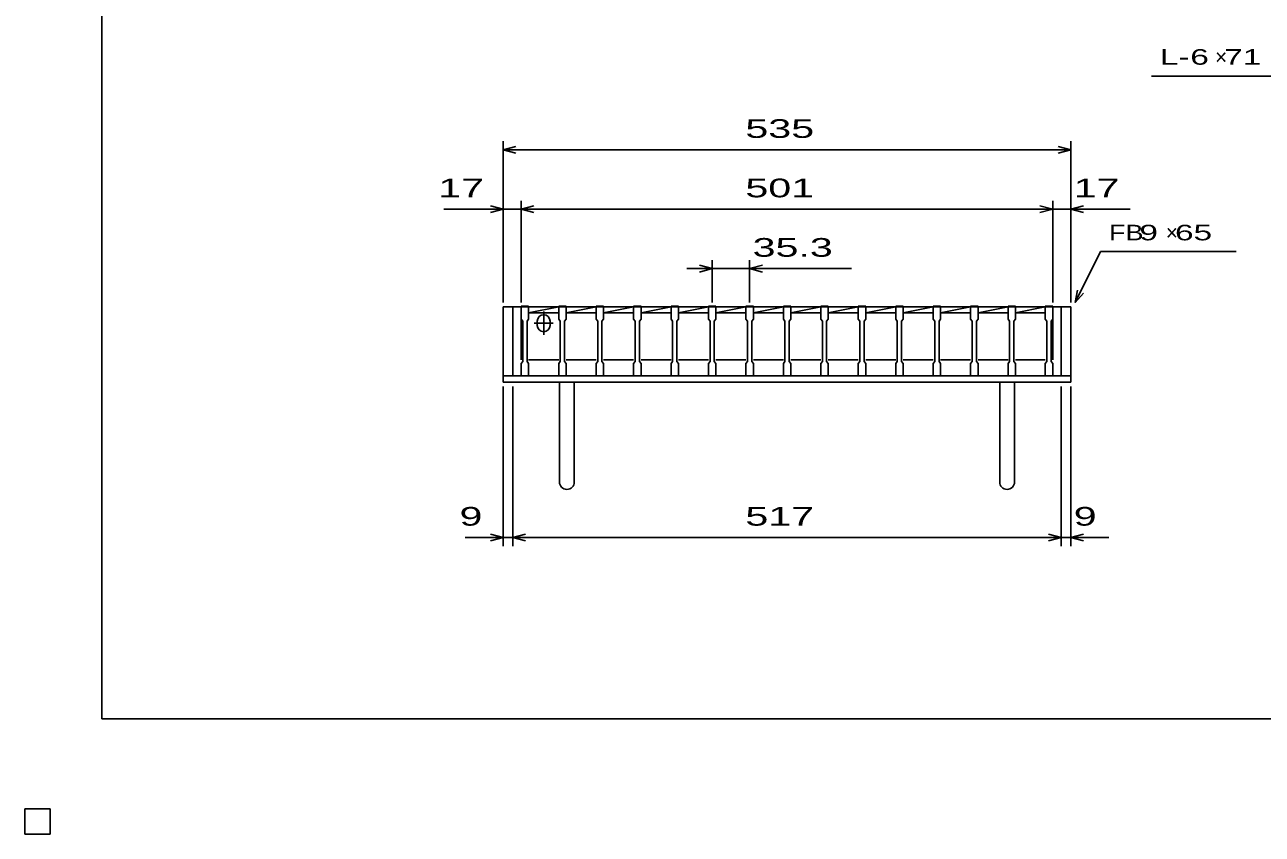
# Model space of a CAD drawing. Units: millimetres, scale not verified. Extents: x -1456 to 1385, y -1026 to 843.
# Drawn here: x -1456 to -289, y -1026 to -263 of the extents above; entities that cross this region are included whole.
import ezdxf
from ezdxf.enums import TextEntityAlignment as Align

# ---------------------------------------------------------------- set-up
doc = ezdxf.new("R2010")
doc.units = ezdxf.units.MM
doc.header["$LTSCALE"] = 8
for name, color, linetype, lineweight in [('0_2', 150, 'Continuous', 25), ('16', 3, 'Continuous', 25), ('19', 6, 'Continuous', 25), ('22', 4, 'Continuous', 25), ('24', 2, 'Continuous', 25), ('32', 4, 'Continuous', 25)]:
    doc.layers.add(name, color=color, linetype=linetype, lineweight=lineweight)
doc.styles.add('ベクトル', font='')
doc.styles.get('ベクトル').set_extended_font_data('ベクトル')

msp = doc.modelspace()

# ---------------------------------------------------------------- linework, layer by layer
at = {"layer": '0_2'}
for p, q in [((-1383.2, -917.2), (-1383.2, 842.8)), ((1384.8, -917.2), (-1383.2, -917.2)), ((-1432, -1002), (-1456, -1002)), ((-1456, -1002), (-1456, -1026)), ((-1432, -1002), (-1456, -1002)), ((-1456, -1002), (-1456, -1026)), ((-1432, -1002), (-1456, -1002)), ((-1456, -1002), (-1456, -1026)), ((-1432, -1002), (-1456, -1002)), ((-1456, -1002), (-1456, -1026)), ((-1432, -1002), (-1456, -1002)), ((-1456, -1002), (-1456, -1026)), ((-1432, -1026), (-1432, -1002)), ((-1432, -1026), (-1432, -1002)), ((-1432, -1026), (-1432, -1002)), ((-1432, -1026), (-1432, -1002)), ((-1432, -1026), (-1432, -1002)), ((-1456, -1026), (-1432, -1026)), ((-1456, -1026), (-1432, -1026)), ((-1456, -1026), (-1432, -1026)), ((-1456, -1026), (-1432, -1026)), ((-1456, -1026), (-1432, -1026))]:
    msp.add_line(p, q, dxfattribs=at)
at = {"layer": '16'}
for p, q in [((-988, -529), (-988, -528.3)), ((-988, -528.3), (-981, -528.3)), ((-988, -529), (-988, -540.5)), ((-981, -529), (-988, -529)), ((-988, -529), (-988, -579)), ((-981, -528.3), (-981, -529)), ((-981, -540.5), (-981, -529)), ((-981, -529), (-952.7, -529)), ((-981, -534.5), (-952.7, -529)), ((-981, -534.5), (-952.7, -534.5)), ((-966.85, -555.5), (-966.85, -533.5)), ((-952.7, -529), (-952.7, -528.3)), ((-952.7, -528.3), (-945.7, -528.3)), ((-952.7, -529), (-952.7, -540.5)), ((-945.7, -529), (-952.7, -529)), ((-945.7, -528.3), (-945.7, -529)), ((-945.7, -540.5), (-945.7, -529)), ((-945.7, -529), (-917.4, -529)), ((-945.7, -534.5), (-917.4, -529)), ((-945.7, -534.5), (-917.4, -534.5)), ((-917.4, -529), (-917.4, -528.3)), ((-917.4, -528.3), (-910.4, -528.3)), ((-917.4, -529), (-917.4, -540.5)), ((-910.4, -529), (-917.4, -529)), ((-910.4, -528.3), (-910.4, -529)), ((-910.4, -540.5), (-910.4, -529)), ((-910.4, -529), (-882.1, -529)), ((-910.4, -534.5), (-882.1, -529)), ((-910.4, -534.5), (-882.1, -534.5)), ((-882.1, -529), (-882.1, -528.3)), ((-882.1, -528.3), (-875.1, -528.3)), ((-882.1, -529), (-882.1, -540.5)), ((-875.1, -529), (-882.1, -529)), ((-875.1, -528.3), (-875.1, -529)), ((-875.1, -540.5), (-875.1, -529)), ((-875.1, -529), (-846.8, -529)), ((-875.1, -534.5), (-846.8, -529)), ((-875.1, -534.5), (-846.8, -534.5)), ((-846.8, -529), (-846.8, -528.3)), ((-846.8, -528.3), (-839.8, -528.3)), ((-846.8, -529), (-846.8, -540.5)), ((-839.8, -529), (-846.8, -529)), ((-839.8, -528.3), (-839.8, -529)), ((-839.8, -540.5), (-839.8, -529)), ((-839.8, -529), (-811.5, -529)), ((-839.8, -534.5), (-811.5, -529)), ((-839.8, -534.5), (-811.5, -534.5)), ((-811.5, -529), (-811.5, -528.3)), ((-811.5, -528.3), (-804.5, -528.3)), ((-811.5, -529), (-811.5, -540.5)), ((-804.5, -529), (-811.5, -529)), ((-804.5, -528.3), (-804.5, -529)), ((-804.5, -540.5), (-804.5, -529)), ((-804.5, -529), (-776.2, -529)), ((-804.5, -534.5), (-776.2, -529)), ((-804.5, -534.5), (-776.2, -534.5)), ((-776.2, -529), (-776.2, -528.3)), ((-776.2, -528.3), (-769.2, -528.3)), ((-776.2, -529), (-776.2, -540.5)), ((-769.2, -529), (-776.2, -529)), ((-769.2, -528.3), (-769.2, -529)), ((-769.2, -540.5), (-769.2, -529)), ((-769.2, -529), (-740.9, -529)), ((-769.2, -534.5), (-740.9, -529)), ((-769.2, -534.5), (-740.9, -534.5)), ((-740.9, -529), (-740.9, -528.3)), ((-740.9, -528.3), (-733.9, -528.3)), ((-740.9, -529), (-740.9, -540.5)), ((-733.9, -529), (-740.9, -529)), ((-733.9, -528.3), (-733.9, -529)), ((-733.9, -540.5), (-733.9, -529)), ((-733.9, -529), (-705.6, -529)), ((-733.9, -534.5), (-705.6, -529)), ((-733.9, -534.5), (-705.6, -534.5)), ((-705.6, -529), (-705.6, -528.3)), ((-705.6, -528.3), (-698.6, -528.3)), ((-705.6, -529), (-705.6, -540.5)), ((-698.6, -529), (-705.6, -529)), ((-698.6, -528.3), (-698.6, -529)), ((-698.6, -540.5), (-698.6, -529)), ((-698.6, -529), (-670.3, -529)), ((-698.6, -534.5), (-670.3, -529)), ((-698.6, -534.5), (-670.3, -534.5)), ((-670.3, -529), (-670.3, -528.3)), ((-670.3, -528.3), (-663.3, -528.3)), ((-670.3, -529), (-670.3, -540.5)), ((-663.3, -529), (-670.3, -529)), ((-663.3, -528.3), (-663.3, -529)), ((-663.3, -540.5), (-663.3, -529)), ((-663.3, -529), (-635, -529)), ((-663.3, -534.5), (-635, -529)), ((-663.3, -534.5), (-635, -534.5)), ((-635, -529), (-635, -528.3)), ((-635, -528.3), (-628, -528.3)), ((-635, -529), (-635, -540.5)), ((-628, -529), (-635, -529)), ((-628, -528.3), (-628, -529)), ((-628, -540.5), (-628, -529)), ((-628, -529), (-599.7, -529)), ((-628, -534.5), (-599.7, -529)), ((-628, -534.5), (-599.7, -534.5)), ((-599.7, -529), (-599.7, -528.3)), ((-599.7, -528.3), (-592.7, -528.3)), ((-599.7, -529), (-599.7, -540.5)), ((-592.7, -529), (-599.7, -529)), ((-592.7, -528.3), (-592.7, -529)), ((-592.7, -540.5), (-592.7, -529)), ((-592.7, -529), (-564.4, -529)), ((-592.7, -534.5), (-564.4, -529)), ((-592.7, -534.5), (-564.4, -534.5)), ((-564.4, -529), (-564.4, -528.3)), ((-564.4, -528.3), (-557.4, -528.3)), ((-564.4, -529), (-564.4, -540.5)), ((-557.4, -529), (-564.4, -529)), ((-557.4, -528.3), (-557.4, -529)), ((-557.4, -540.5), (-557.4, -529)), ((-557.4, -529), (-529.1, -529)), ((-557.4, -534.5), (-529.1, -529)), ((-557.4, -534.5), (-529.1, -534.5)), ((-529.1, -529), (-529.1, -528.3)), ((-529.1, -528.3), (-522.1, -528.3)), ((-529.1, -529), (-529.1, -540.5)), ((-522.1, -529), (-529.1, -529)), ((-522.1, -528.3), (-522.1, -529)), ((-522.1, -540.5), (-522.1, -529)), ((-522.1, -529), (-494, -529)), ((-522.1, -534.5), (-494, -529.039)), ((-522.1, -534.5), (-494, -534.5)), ((-494, -529), (-494, -528.3)), ((-494, -528.3), (-487, -528.3)), ((-494, -529), (-494, -540.5)), ((-487, -529), (-494, -529)), ((-487, -528.3), (-487, -529)), ((-487, -540.5), (-487, -529)), ((-487, -579), (-487, -529)), ((-988, -540.5), (-986.5, -542.5)), ((-986.5, -542.5), (-986.5, -580.5)), ((-982.5, -542.5), (-981, -540.5)), ((-982.5, -580.5), (-982.5, -542.5)), ((-975.85, -544.5), (-957.85, -544.5)), ((-972.85, -546.5), (-972.85, -542.5)), ((-960.85, -546.5), (-960.85, -542.5)), ((-952.7, -540.5), (-951.2, -542.5)), ((-951.2, -542.5), (-951.2, -580.5)), ((-947.2, -542.5), (-945.7, -540.5)), ((-947.2, -580.5), (-947.2, -542.5)), ((-917.4, -540.5), (-915.9, -542.5)), ((-915.9, -542.5), (-915.9, -580.5)), ((-911.9, -542.5), (-910.4, -540.5)), ((-911.9, -580.5), (-911.9, -542.5)), ((-882.1, -540.5), (-880.6, -542.5)), ((-880.6, -542.5), (-880.6, -580.5)), ((-876.6, -542.5), (-875.1, -540.5)), ((-876.6, -580.5), (-876.6, -542.5)), ((-846.8, -540.5), (-845.3, -542.5)), ((-845.3, -542.5), (-845.3, -580.5)), ((-841.3, -542.5), (-839.8, -540.5)), ((-841.3, -580.5), (-841.3, -542.5)), ((-811.5, -540.5), (-810, -542.5)), ((-810, -542.5), (-810, -580.5)), ((-806, -542.5), (-804.5, -540.5)), ((-806, -580.5), (-806, -542.5)), ((-776.2, -540.5), (-774.7, -542.5)), ((-774.7, -542.5), (-774.7, -580.5)), ((-770.7, -542.5), (-769.2, -540.5)), ((-770.7, -580.5), (-770.7, -542.5)), ((-740.9, -540.5), (-739.4, -542.5)), ((-739.4, -542.5), (-739.4, -580.5)), ((-735.4, -542.5), (-733.9, -540.5)), ((-735.4, -580.5), (-735.4, -542.5)), ((-705.6, -540.5), (-704.1, -542.5)), ((-704.1, -542.5), (-704.1, -580.5)), ((-700.1, -542.5), (-698.6, -540.5)), ((-700.1, -580.5), (-700.1, -542.5)), ((-670.3, -540.5), (-668.8, -542.5)), ((-668.8, -542.5), (-668.8, -580.5)), ((-664.8, -542.5), (-663.3, -540.5)), ((-664.8, -580.5), (-664.8, -542.5)), ((-635, -540.5), (-633.5, -542.5)), ((-633.5, -542.5), (-633.5, -580.5)), ((-629.5, -542.5), (-628, -540.5)), ((-629.5, -580.5), (-629.5, -542.5)), ((-599.7, -540.5), (-598.2, -542.5)), ((-598.2, -542.5), (-598.2, -580.5)), ((-594.2, -542.5), (-592.7, -540.5)), ((-594.2, -580.5), (-594.2, -542.5)), ((-564.4, -540.5), (-562.9, -542.5)), ((-562.9, -542.5), (-562.9, -580.5)), ((-558.9, -542.5), (-557.4, -540.5)), ((-558.9, -580.5), (-558.9, -542.5)), ((-529.1, -540.5), (-527.6, -542.5)), ((-527.6, -542.5), (-527.6, -580.5)), ((-523.6, -542.5), (-522.1, -540.5)), ((-523.6, -580.5), (-523.6, -542.5)), ((-494, -540.5), (-492.5, -542.5)), ((-492.5, -542.5), (-492.5, -580.5)), ((-488.5, -542.5), (-487, -540.5)), ((-488.5, -580.5), (-488.5, -542.5)), ((-986.5, -580.5), (-988, -582.5)), ((-988, -582.5), (-988, -594)), ((-981, -582.5), (-982.5, -580.5)), ((-981, -579), (-952.7, -579)), ((-981, -594), (-981, -582.5)), ((-951.2, -580.5), (-952.7, -582.5)), ((-952.7, -582.5), (-952.7, -594)), ((-945.7, -582.5), (-947.2, -580.5)), ((-945.7, -579), (-917.4, -579)), ((-945.7, -594), (-945.7, -582.5)), ((-915.9, -580.5), (-917.4, -582.5)), ((-917.4, -582.5), (-917.4, -594)), ((-910.4, -582.5), (-911.9, -580.5)), ((-910.4, -579), (-882.1, -579)), ((-910.4, -594), (-910.4, -582.5)), ((-880.6, -580.5), (-882.1, -582.5)), ((-882.1, -582.5), (-882.1, -594)), ((-875.1, -582.5), (-876.6, -580.5)), ((-875.1, -579), (-846.8, -579)), ((-875.1, -594), (-875.1, -582.5)), ((-845.3, -580.5), (-846.8, -582.5)), ((-846.8, -582.5), (-846.8, -594)), ((-839.8, -582.5), (-841.3, -580.5)), ((-839.8, -579), (-811.5, -579)), ((-839.8, -594), (-839.8, -582.5)), ((-810, -580.5), (-811.5, -582.5)), ((-811.5, -582.5), (-811.5, -594)), ((-804.5, -582.5), (-806, -580.5)), ((-804.5, -579), (-776.2, -579)), ((-804.5, -594), (-804.5, -582.5)), ((-774.7, -580.5), (-776.2, -582.5)), ((-776.2, -582.5), (-776.2, -594)), ((-769.2, -582.5), (-770.7, -580.5)), ((-769.2, -579), (-740.9, -579)), ((-769.2, -594), (-769.2, -582.5)), ((-739.4, -580.5), (-740.9, -582.5)), ((-740.9, -582.5), (-740.9, -594)), ((-733.9, -582.5), (-735.4, -580.5)), ((-733.9, -579), (-705.6, -579)), ((-733.9, -594), (-733.9, -582.5)), ((-704.1, -580.5), (-705.6, -582.5)), ((-705.6, -582.5), (-705.6, -594)), ((-698.6, -582.5), (-700.1, -580.5)), ((-698.6, -579), (-670.3, -579)), ((-698.6, -594), (-698.6, -582.5)), ((-668.8, -580.5), (-670.3, -582.5)), ((-670.3, -582.5), (-670.3, -594)), ((-663.3, -582.5), (-664.8, -580.5)), ((-663.3, -579), (-635, -579)), ((-663.3, -594), (-663.3, -582.5)), ((-633.5, -580.5), (-635, -582.5)), ((-635, -582.5), (-635, -594)), ((-628, -582.5), (-629.5, -580.5)), ((-628, -579), (-599.7, -579)), ((-628, -594), (-628, -582.5)), ((-598.2, -580.5), (-599.7, -582.5)), ((-599.7, -582.5), (-599.7, -594)), ((-592.7, -582.5), (-594.2, -580.5)), ((-592.7, -579), (-564.4, -579)), ((-592.7, -594), (-592.7, -582.5)), ((-562.9, -580.5), (-564.4, -582.5)), ((-564.4, -582.5), (-564.4, -594)), ((-557.4, -582.5), (-558.9, -580.5)), ((-557.4, -579), (-529.1, -579)), ((-557.4, -594), (-557.4, -582.5)), ((-527.6, -580.5), (-529.1, -582.5)), ((-529.1, -582.5), (-529.1, -594)), ((-522.1, -582.5), (-523.6, -580.5)), ((-522.1, -579), (-494, -579)), ((-522.1, -594), (-522.1, -582.5)), ((-492.5, -580.5), (-494, -582.5)), ((-494, -582.5), (-494, -594)), ((-487, -582.5), (-488.5, -580.5)), ((-487, -594), (-487, -582.5)), ((-988, -594), (-981, -594)), ((-952.7, -594), (-945.7, -594)), ((-917.4, -594), (-910.4, -594)), ((-882.1, -594), (-875.1, -594)), ((-846.8, -594), (-839.8, -594)), ((-811.5, -594), (-804.5, -594)), ((-776.2, -594), (-769.2, -594)), ((-740.9, -594), (-733.9, -594)), ((-705.6, -594), (-698.6, -594)), ((-670.3, -594), (-663.3, -594)), ((-635, -594), (-628, -594)), ((-599.7, -594), (-592.7, -594)), ((-564.4, -594), (-557.4, -594)), ((-529.1, -594), (-522.1, -594)), ((-494, -594), (-487, -594)), ((-1432, -1002), (-1456, -1002)), ((-1456, -1002), (-1456, -1026)), ((-1432, -1002), (-1456, -1002)), ((-1456, -1002), (-1456, -1026)), ((-1432, -1002), (-1456, -1002)), ((-1456, -1002), (-1456, -1026)), ((-1432, -1002), (-1456, -1002)), ((-1456, -1002), (-1456, -1026)), ((-1432, -1002), (-1456, -1002)), ((-1456, -1002), (-1456, -1026)), ((-1432, -1026), (-1432, -1002)), ((-1432, -1026), (-1432, -1002)), ((-1432, -1026), (-1432, -1002)), ((-1432, -1026), (-1432, -1002)), ((-1432, -1026), (-1432, -1002)), ((-1456, -1026), (-1432, -1026)), ((-1456, -1026), (-1432, -1026)), ((-1456, -1026), (-1432, -1026)), ((-1456, -1026), (-1432, -1026)), ((-1456, -1026), (-1432, -1026))]:
    msp.add_line(p, q, dxfattribs=at)
for centre, start, end in [((-966.85, -542.5), 0, 180), ((-966.85, -546.5), 180, 0)]:
    msp.add_arc(centre, 6, start, end, dxfattribs=at)
at = {"layer": '19'}
for p, q in [((-988, -529), (-1005, -529)), ((-1005, -529), (-1005, -600)), ((-996, -594), (-996, -529)), ((-470, -529), (-487, -529)), ((-479, -529), (-479, -594)), ((-470, -600), (-470, -529)), ((-996, -594), (-1005, -594)), ((-479, -594), (-996, -594)), ((-479, -594), (-470, -594)), ((-1005, -600), (-470, -600)), ((-952, -600), (-952, -694)), ((-938, -694), (-938, -600)), ((-537, -600), (-537, -694)), ((-523, -694), (-523, -600))]:
    msp.add_line(p, q, dxfattribs=at)
for centre in [(-945, -694), (-530, -694)]:
    msp.add_arc(centre, 7, 180, 0, dxfattribs=at)
at = {"layer": '22'}
for p, q in [((-394, -311.5), (-234, -311.5)), ((-1005, -525), (-1005, -373)), ((-470, -525), (-470, -373)), ((-1005, -381), (-993, -377.8)), ((-993, -384.2), (-1005, -381)), ((-1005, -381), (-470, -381)), ((-470, -381), (-482, -377.8)), ((-482, -384.2), (-470, -381)), ((-1005, -525), (-1005, -429)), ((-988, -525), (-988, -429)), ((-487, -525), (-487, -429)), ((-470, -525), (-470, -429)), ((-1061, -437), (-1005, -437)), ((-1005, -437), (-1017, -433.8)), ((-1017, -440.2), (-1005, -437)), ((-1005, -437), (-988, -437)), ((-988, -437), (-976, -433.8)), ((-976, -440.2), (-988, -437)), ((-988, -437), (-487, -437)), ((-487, -437), (-499, -433.8)), ((-499, -440.2), (-487, -437)), ((-487, -437), (-470, -437)), ((-470, -437), (-458, -433.8)), ((-458, -440.2), (-470, -437)), ((-470, -437), (-414, -437)), ((-466, -525), (-442, -477)), ((-442, -477), (-314, -477)), ((-808, -493), (-820, -489.8)), ((-808, -525), (-808, -485)), ((-772.7, -485), (-772.7, -525)), ((-772.7, -493), (-760.7, -489.8)), ((-808, -493), (-832, -493)), ((-820, -496.2), (-808, -493)), ((-808, -493), (-772.7, -493)), ((-760.7, -496.2), (-772.7, -493)), ((-772.7, -493), (-676.7, -493)), ((-466, -525), (-463.6, -513.32)), ((-466, -525), (-458, -516.2)), ((-1005, -754.4), (-1005, -604)), ((-996, -754.4), (-996, -604)), ((-479, -754.4), (-479, -604)), ((-470, -754.4), (-470, -604)), ((-1041, -746.4), (-1005, -746.4)), ((-1005, -746.4), (-1017, -743.2)), ((-1017, -749.6), (-1005, -746.4)), ((-1005, -746.4), (-996, -746.4)), ((-996, -746.4), (-984, -743.2)), ((-984, -749.6), (-996, -746.4)), ((-996, -746.4), (-479, -746.4)), ((-479, -746.4), (-491, -743.2)), ((-491, -749.6), (-479, -746.4)), ((-479, -746.4), (-470, -746.4)), ((-470, -746.4), (-458, -743.2)), ((-458, -749.6), (-470, -746.4)), ((-470, -746.4), (-434, -746.4))]:
    msp.add_line(p, q, dxfattribs=at)
at = {"layer": '22', "color": 2}
for p, q in [((-1432, -1002), (-1456, -1002)), ((-1456, -1002), (-1456, -1026)), ((-1432, -1002), (-1456, -1002)), ((-1456, -1002), (-1456, -1026)), ((-1432, -1002), (-1456, -1002)), ((-1456, -1002), (-1456, -1026)), ((-1432, -1026), (-1432, -1002)), ((-1432, -1026), (-1432, -1002)), ((-1432, -1026), (-1432, -1002)), ((-1456, -1026), (-1432, -1026)), ((-1456, -1026), (-1432, -1026)), ((-1456, -1026), (-1432, -1026))]:
    msp.add_line(p, q, dxfattribs=at)
at = {"layer": '24', "color": 4}
for p, q in [((-1432, -1002), (-1456, -1002)), ((-1456, -1002), (-1456, -1026)), ((-1432, -1002), (-1456, -1002)), ((-1456, -1002), (-1456, -1026)), ((-1432, -1002), (-1456, -1002)), ((-1456, -1002), (-1456, -1026)), ((-1432, -1026), (-1432, -1002)), ((-1432, -1026), (-1432, -1002)), ((-1432, -1026), (-1432, -1002)), ((-1456, -1026), (-1432, -1026)), ((-1456, -1026), (-1432, -1026)), ((-1456, -1026), (-1432, -1026))]:
    msp.add_line(p, q, dxfattribs=at)
at = {"layer": '32'}
for p, q in [((-1432, -1002), (-1456, -1002)), ((-1456, -1002), (-1456, -1026)), ((-1432, -1002), (-1456, -1002)), ((-1456, -1002), (-1456, -1026)), ((-1432, -1002), (-1456, -1002)), ((-1456, -1002), (-1456, -1026)), ((-1432, -1002), (-1456, -1002)), ((-1456, -1002), (-1456, -1026)), ((-1432, -1002), (-1456, -1002)), ((-1456, -1002), (-1456, -1026)), ((-1432, -1026), (-1432, -1002)), ((-1432, -1026), (-1432, -1002)), ((-1432, -1026), (-1432, -1002)), ((-1432, -1026), (-1432, -1002)), ((-1432, -1026), (-1432, -1002)), ((-1456, -1026), (-1432, -1026)), ((-1456, -1026), (-1432, -1026)), ((-1456, -1026), (-1432, -1026)), ((-1456, -1026), (-1432, -1026)), ((-1456, -1026), (-1432, -1026))]:
    msp.add_line(p, q, dxfattribs=at)

# ---------------------------------------------------------------- texts
at = {"layer": '22', "color": 2, "style": 'ベクトル'}
for s, height, width, p in [('L-', 14.66, 1.6, (-386, -293.5)), (' 6 ', 14.66, 1.6, (-366, -293.5)), (' 71 ', 14.66, 1.6, (-334, -293.5)), (' 535 ', 17.6, 1.65, (-787.5, -361)), (' 17 ', 17.6, 1.65, (-1077, -417)), (' 501 ', 17.6, 1.65, (-787.5, -417)), (' 17 ', 17.6, 1.65, (-478, -417)), ('FB', 14.66, 1.3, (-434, -459)), (' 9 ', 14.66, 1.6, (-414, -459)), (' 65 ', 14.66, 1.6, (-380.4, -459)), (' 35.3 ', 17.6, 1.65, (-780.7, -473)), (' 9 ', 17.6, 1.65, (-1057, -726.4)), (' 517 ', 17.6, 1.65, (-787.5, -726.4)), (' 9 ', 17.6, 1.65, (-478, -726.4))]:
    msp.add_text(s, height=height, dxfattribs=dict(at, width=width)).set_placement(p, align=Align.MIDDLE_LEFT)
for p in [(-334, -293.5), (-380.4, -459)]:
    msp.add_text('×', height=14.66, dxfattribs=at).set_placement(p, align=Align.MIDDLE_LEFT)

doc.saveas('drawing.dxf')
